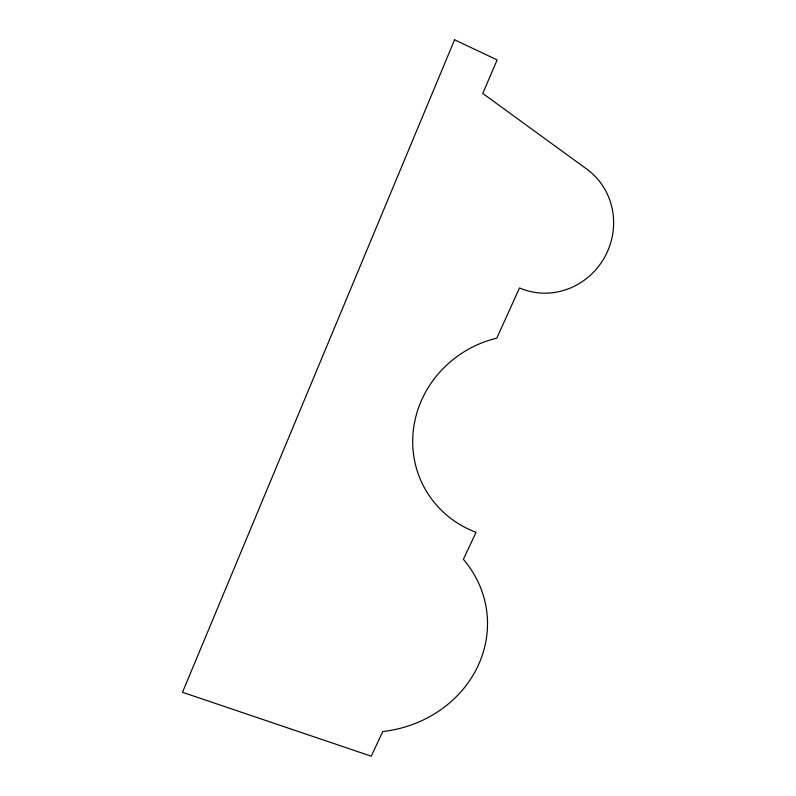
<?xml version="1.0" encoding="UTF-8"?>
<svg xmlns="http://www.w3.org/2000/svg" width="796" height="796" viewBox="0 0 796 796"><rect width="100%" height="100%" fill="white"/><g stroke="black" fill="none" stroke-linecap="round" stroke-linejoin="round"><path stroke-width="1.19" d="M454.576 39.8L182.493 692.291L371.235 756.2L382.786 731.524A116.355 106.017 -7.4 0 0 477.988 665.924A116.355 106.017 -7.4 0 0 463.381 559.359L476.038 532.325A106.316 100.764 -27.6 0 1 413.263 430.974A106.316 100.764 -27.6 0 1 496.794 338.141L519.529 287.943A68.645 65.789 -62.2 0 0 604.333 257.755A68.645 65.789 -62.2 0 0 586.901 169.2L482.774 93.45L497.122 59.899L454.576 39.8"/></g></svg>
